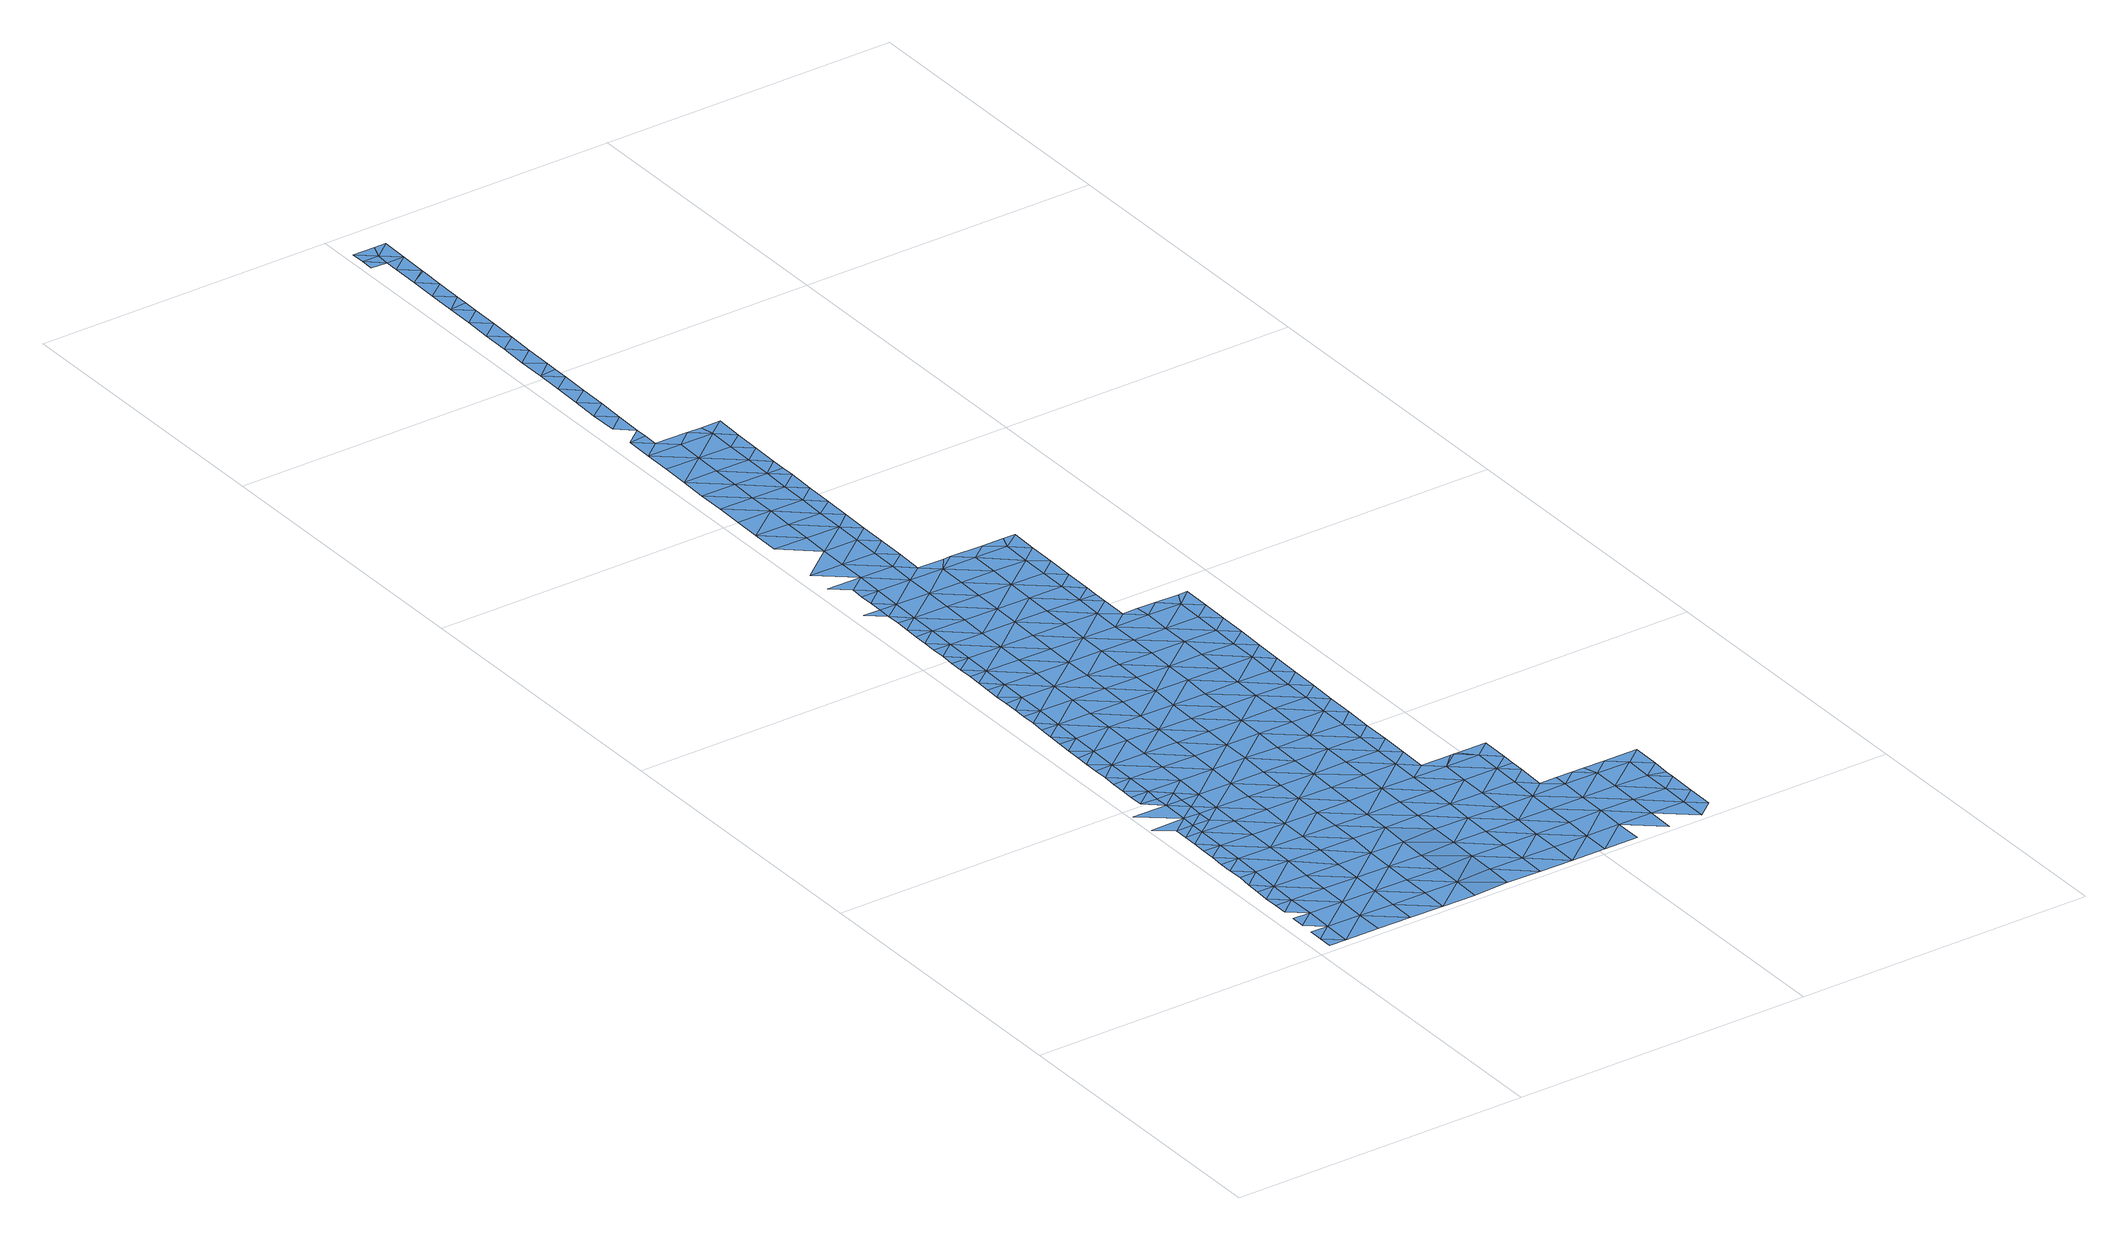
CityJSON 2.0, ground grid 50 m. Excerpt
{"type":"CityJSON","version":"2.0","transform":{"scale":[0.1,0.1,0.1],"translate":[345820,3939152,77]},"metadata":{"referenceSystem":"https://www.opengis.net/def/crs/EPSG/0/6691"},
"CityObjects":{
"waterbody1":{"type":"WaterBody","attributes":{"name":"7","class":"1140","function":"1","WaterBodyRiverFloodingRiskAttribute.description":"4","WaterBodyRiverFloodingRiskAttribute.rankOrg":"3","WaterBodyRiverFloodingRiskAttribute.adminType":"2","WaterBodyRiverFloodingRiskAttribute.scale":"L2"},"geometry":[{"type":"MultiSurface","lod":"1","boundaries":[[[0,1,2]],[[3,0,2]],[[4,0,3]],[[5,6,3]],[[7,6,5]],[[2,8,3]],[[9,10,11]],[[9,12,10]],[[12,5,10]],[[13,8,2]],[[3,14,5]],[[15,11,16]],[[11,10,16]],[[17,15,16]],[[18,19,20]],[[18,17,19]],[[17,16,19]],[[10,5,14]],[[3,8,14]],[[19,21,20]],[[21,22,23]],[[23,20,21]],[[24,8,13]],[[16,10,25]],[[25,10,14]],[[21,26,22]],[[16,27,19]],[[28,26,29]],[[28,22,26]],[[30,14,8]],[[19,27,21]],[[16,25,31]],[[32,29,33]],[[34,30,8]],[[29,26,33]],[[34,8,24]],[[35,25,14]],[[16,31,27]],[[36,32,37]],[[21,38,26]],[[37,32,33]],[[30,35,14]],[[25,35,31]],[[26,39,33]],[[21,27,38]],[[24,40,34]],[[37,33,41]],[[26,38,39]],[[42,43,44]],[[45,44,43]],[[27,31,46]],[[34,47,30]],[[48,45,43]],[[33,49,41]],[[46,31,35]],[[27,50,38]],[[40,47,34]],[[33,39,49]],[[51,48,52]],[[53,35,30]],[[48,43,52]],[[54,51,52]],[[42,55,43]],[[27,46,50]],[[56,57,58]],[[59,41,60]],[[58,54,56]],[[41,49,60]],[[61,59,60]],[[62,49,39]],[[63,46,35]],[[54,52,56]],[[30,47,64]],[[38,50,65]],[[39,38,62]],[[66,55,67]],[[68,43,55]],[[69,70,71]],[[67,61,66]],[[53,30,64]],[[69,57,56]],[[71,57,69]],[[62,38,65]],[[61,60,66]],[[72,60,49]],[[52,43,68]],[[40,73,47]],[[52,74,56]],[[69,75,70]],[[75,76,77]],[[68,55,66]],[[63,35,53]],[[50,46,63]],[[77,70,75]],[[47,73,64]],[[50,78,65]],[[72,49,62]],[[75,79,76]],[[60,80,66]],[[52,68,74]],[[56,81,69]],[[82,79,83]],[[40,84,73]],[[82,76,79]],[[85,81,56]],[[73,86,64]],[[50,63,78]],[[85,56,74]],[[65,87,62]],[[60,72,88]],[[66,89,68]],[[53,64,86]],[[69,90,75]],[[91,92,93]],[[91,83,92]],[[94,63,53]],[[80,89,66]],[[83,79,92]],[[60,88,80]],[[65,78,95]],[[62,96,72]],[[75,90,79]],[[97,73,84]],[[98,99,100]],[[96,88,72]],[[101,53,86]],[[98,93,99]],[[74,68,89]],[[65,95,87]],[[90,69,81]],[[93,92,99]],[[63,102,78]],[[94,53,101]],[[103,104,105]],[[94,102,63]],[[79,106,92]],[[96,62,87]],[[107,86,73]],[[105,100,103]],[[78,102,95]],[[85,74,108]],[[100,99,103]],[[109,81,85]],[[110,79,90]],[[74,89,108]],[[111,112,113]],[[92,114,99]],[[80,88,115]],[[113,104,111]],[[95,116,87]],[[73,97,117]],[[109,90,81]],[[115,88,96]],[[104,103,111]],[[102,116,95]],[[118,85,108]],[[79,110,106]],[[99,114,103]],[[101,86,107]],[[111,119,112]],[[120,94,101]],[[119,121,122]],[[73,117,107]],[[123,124,80]],[[122,112,119]],[[109,85,118]],[[87,125,96]],[[114,92,106]],[[90,126,110]],[[80,115,123]],[[89,80,124]],[[89,127,108]],[[128,117,97]],[[103,129,111]],[[119,130,121]],[[114,129,103]],[[130,131,132]],[[120,101,107]],[[132,121,130]],[[120,133,94]],[[108,127,118]],[[87,116,125]],[[96,134,115]],[[110,135,106]],[[136,107,117]],[[90,109,126]],[[102,94,133]],[[130,137,131]],[[138,116,102]],[[111,139,119]],[[127,89,124]],[[140,96,125]],[[141,131,137]],[[118,142,109]],[[143,141,137]],[[144,139,111]],[[139,130,119]],[[135,110,126]],[[106,145,114]],[[127,142,118]],[[144,111,129]],[[146,120,107]],[[137,147,143]],[[134,96,140]],[[123,115,134]],[[117,128,136]],[[148,143,147]],[[102,133,138]],[[149,126,109]],[[150,148,147]],[[130,151,137]],[[106,135,145]],[[145,152,114]],[[114,153,129]],[[146,107,136]],[[154,133,120]],[[155,156,157]],[[124,123,158]],[[157,150,155]],[[116,138,159]],[[125,116,160]],[[150,147,155]],[[123,134,158]],[[158,161,124]],[[129,153,144]],[[109,142,162]],[[151,130,139]],[[137,163,147]],[[164,165,166]],[[160,116,159]],[[128,167,136]],[[140,125,160]],[[155,168,156]],[[169,120,146]],[[170,168,164]],[[140,171,134]],[[172,145,135]],[[170,156,168]],[[153,114,152]],[[160,171,140]],[[109,162,149]],[[127,124,173]],[[127,174,142]],[[154,120,169]],[[135,126,172]],[[138,133,154]],[[163,137,151]],[[168,165,164]],[[173,124,161]],[[138,175,159]],[[147,176,155]],[[172,126,149]],[[142,174,162]],[[139,144,177]],[[134,178,158]],[[179,169,146]],[[180,181,182]],[[183,147,163]],[[144,153,177]],[[139,184,151]],[[178,161,158]],[[159,185,160]],[[136,167,186]],[[155,187,168]],[[146,136,179]],[[188,134,171]],[[182,165,180]],[[138,154,175]],[[152,145,189]],[[127,173,174]],[[189,145,172]],[[176,147,183]],[[179,136,186]],[[190,154,169]],[[168,187,165]],[[139,177,191]],[[151,192,163]],[[193,173,161]],[[149,162,194]],[[134,188,178]],[[159,175,185]],[[160,195,171]],[[184,139,191]],[[178,193,161]],[[187,155,176]],[[162,174,194]],[[163,192,183]],[[152,189,196]],[[197,198,199]],[[153,152,200]],[[190,169,179]],[[154,201,175]],[[202,160,185]],[[167,203,186]],[[190,201,154]],[[198,181,199]],[[200,204,153]],[[197,205,206]],[[207,189,172]],[[208,203,167]],[[152,196,200]],[[177,204,191]],[[149,194,209]],[[180,165,210]],[[172,149,211]],[[151,184,192]],[[212,205,197]],[[186,203,179]],[[177,153,204]],[[205,213,206]],[[188,171,195]],[[174,173,214]],[[212,197,199]],[[160,202,195]],[[165,187,210]],[[211,149,209]],[[214,173,193]],[[175,215,185]],[[176,183,216]],[[214,217,174]],[[174,218,194]],[[216,183,192]],[[179,219,190]],[[178,188,220]],[[221,180,210]],[[185,215,202]],[[216,222,176]],[[217,218,174]],[[176,223,187]],[[218,209,194]],[[220,188,195]],[[213,224,225]],[[207,172,211]],[[181,180,226]],[[175,201,227]],[[196,189,207]],[[205,224,213]],[[184,191,228]],[[187,229,210]],[[196,230,200]],[[228,191,204]],[[202,231,195]],[[228,232,184]],[[193,178,233]],[[180,221,226]],[[184,234,192]],[[175,227,215]],[[179,203,219]],[[219,235,190]],[[233,178,220]],[[190,236,201]],[[225,237,238]],[[199,181,239]],[[240,221,210]],[[229,240,210]],[[224,237,225]],[[233,241,193]],[[242,220,195]],[[223,176,222]],[[200,243,204]],[[187,223,229]],[[218,244,209]],[[196,207,230]],[[212,199,239]],[[202,245,231]],[[181,226,239]],[[245,202,215]],[[208,246,203]],[[212,247,205]],[[211,209,244]],[[248,207,211]],[[195,231,242]],[[214,249,217]],[[240,250,221]],[[214,193,249]],[[251,246,208]],[[236,190,235]],[[227,201,236]],[[184,232,234]],[[216,252,222]],[[220,253,233]],[[200,230,243]],[[254,224,205]],[[204,255,228]],[[226,221,250]],[[249,193,241]],[[216,192,252]],[[253,220,242]],[[256,257,258]],[[203,259,219]],[[212,239,247]],[[238,237,260]],[[258,238,256]],[[249,261,217]],[[246,259,203]],[[262,241,233]],[[263,204,243]],[[226,264,239]],[[211,244,248]],[[248,265,207]],[[266,231,245]],[[192,234,252]],[[229,223,267]],[[222,268,223]],[[219,259,235]],[[252,268,222]],[[262,233,253]],[[218,217,261]],[[226,250,264]],[[227,236,269]],[[238,260,256]],[[215,227,270]],[[271,257,272]],[[205,247,254]],[[255,204,263]],[[232,228,255]],[[273,247,239]],[[274,272,257]],[[264,273,239]],[[230,275,243]],[[261,276,218]],[[232,277,234]],[[278,266,245]],[[262,279,241]],[[270,227,269]],[[230,207,275]],[[245,215,270]],[[237,224,280]],[[235,281,236]],[[255,277,232]],[[282,283,271]],[[267,223,284]],[[282,271,272]],[[244,218,276]],[[259,281,235]],[[285,278,245]],[[237,286,260]],[[275,207,265]],[[249,241,279]],[[274,257,256]],[[224,254,280]],[[243,287,263]],[[247,288,254]],[[279,289,249]],[[290,291,292]],[[283,290,292]],[[269,236,293]],[[284,223,294]],[[285,245,270]],[[223,268,294]],[[281,295,236]],[[247,273,288]],[[296,265,248]],[[263,297,255]],[[261,249,289]],[[237,280,286]],[[252,234,298]],[[299,280,254]],[[287,243,275]],[[285,300,278]],[[301,259,246]],[[288,299,254]],[[269,302,270]],[[244,276,303]],[[248,244,296]],[[304,276,261]],[[305,306,291]],[[287,307,263]],[[290,305,291]],[[234,277,298]],[[256,260,308]],[[309,277,255]],[[310,272,274]],[[293,236,295]],[[269,293,302]],[[296,244,303]],[[304,261,289]],[[308,260,286]],[[263,307,297]],[[302,311,270]],[[312,285,270]],[[309,255,297]],[[313,286,280]],[[299,313,280]],[[311,312,270]],[[296,314,265]],[[315,303,276]],[[301,246,316]],[[268,317,294]],[[304,315,276]],[[252,298,318]],[[268,252,317]],[[301,319,259]],[[275,265,314]],[[284,294,320]],[[321,256,308]],[[322,323,277]],[[324,306,305]],[[293,295,325]],[[322,277,309]],[[326,310,274]],[[307,327,297]],[[328,306,324]],[[317,252,318]],[[274,256,326]],[[300,285,329]],[[281,259,319]],[[298,277,323]],[[330,331,286]],[[286,331,308]],[[315,332,303]],[[330,286,313]],[[329,285,312]],[[324,333,328]],[[326,256,321]],[[317,334,294]],[[319,335,281]],[[328,333,336]],[[281,337,295]],[[338,325,295]],[[287,275,339]],[[296,303,332]],[[340,307,287]],[[294,334,320]],[[341,321,308]],[[331,341,308]],[[318,298,342]],[[275,314,339]],[[343,327,307]],[[344,314,296]],[[298,323,342]],[[332,344,296]],[[326,345,310]],[[346,317,318]],[[347,336,333]],[[348,287,339]],[[349,336,350]],[[351,319,301]],[[346,318,342]],[[352,326,321]],[[337,281,335]],[[350,336,347]],[[344,353,314]],[[338,295,337]],[[350,354,349]],[[352,321,341]],[[346,355,317]],[[340,287,348]],[[307,340,343]],[[317,355,334]],[[339,314,353]],[[320,334,356]],[[357,349,354]],[[337,358,338]],[[352,359,326]],[[360,348,339]],[[353,360,339]],[[361,362,357]],[[301,363,351]],[[345,326,359]],[[354,361,357]],[[364,356,334]],[[355,364,334]],[[335,319,365]],[[366,340,348]],[[367,368,362]],[[319,351,365]],[[369,351,363]],[[343,340,370]],[[366,348,360]],[[371,372,335]],[[358,337,373]],[[362,361,367]],[[371,335,365]],[[372,373,337]],[[374,375,368]],[[337,335,372]],[[376,365,351]],[[376,351,369]],[[370,340,377]],[[340,366,377]],[[368,367,374]],[[378,371,365]],[[379,375,374]],[[378,365,376]],[[380,375,381]],[[375,379,381]],[[382,383,380]],[[384,371,378]],[[385,373,372]],[[372,371,386]],[[380,381,382]],[[386,371,384]],[[387,383,388]],[[383,382,389]],[[372,386,385]],[[390,391,387]],[[383,389,388]],[[387,388,390]]]}]},
"waterbody2":{"type":"WaterBody","attributes":{"name":"7","class":"1140","function":"1","WaterBodyRiverFloodingRiskAttribute.description":"4","WaterBodyRiverFloodingRiskAttribute.rankOrg":"2","WaterBodyRiverFloodingRiskAttribute.adminType":"2","WaterBodyRiverFloodingRiskAttribute.scale":"L2"},"geometry":[{"type":"MultiSurface","lod":"1","boundaries":[[[392,36,393]],[[393,36,37]],[[394,395,393]],[[37,59,393]],[[42,44,394]],[[59,61,393]],[[37,41,59]],[[394,393,61]],[[55,42,394]],[[67,55,394]],[[394,61,67]],[[396,150,157]]]}]},
"waterbody3":{"type":"WaterBody","attributes":{"name":"7","class":"1140","function":"1","WaterBodyRiverFloodingRiskAttribute.description":"4","WaterBodyRiverFloodingRiskAttribute.rankOrg":"4","WaterBodyRiverFloodingRiskAttribute.adminType":"2","WaterBodyRiverFloodingRiskAttribute.scale":"L2"},"geometry":[{"type":"MultiSurface","lod":"1","boundaries":[[[391,397,398]],[[399,397,400]],[[401,402,400]],[[401,400,390]],[[391,390,400]],[[391,400,397]],[[400,402,399]]]}]}
},
"vertices":[
[26,39,3],[26,16,3],[54,16,3],[55,62,3],[26,63,3],[56,108,3],[27,86,3],[27,109,3],[111,61,3],[28,155,3],[56,155,3],[28,178,3],[28,132,3],[111,15,3],[112,107,3],[29,201,3],[57,201,3],[29,224,4],[30,247,5],[58,247,5],[30,271,5],[59,293,5],[31,317,5],[30,294,5],[167,14,3],[113,154,3],[60,339,5],[115,246,5],[31,340,5],[32,363,5],[169,106,3],[114,200,3],[32,386,5],[60,386,5],[168,60,3],[170,153,3],[32,409,5],[61,409,5],[115,292,5],[116,338,5],[224,13,3],[89,408,5],[62,501,5],[63,524,6],[34,502,5],[34,525,5],[170,199,3],[225,59,3],[35,548,5],[117,385,5],[171,245,5],[35,571,5],[64,570,6],[226,152,3],[36,594,5],[91,501,5],[64,617,6],[36,640,5],[36,617,5],[89,431,5],[118,431,5],[90,454,5],[173,337,5],[227,198,3],[225,105,3],[172,291,5],[119,477,5],[90,478,5],[119,523,6],[65,663,6],[37,687,5],[37,663,5],[174,384,5],[281,58,3],[120,570,6],[66,709,6],[38,733,6],[38,710,5],[228,244,5],[67,755,7],[175,476,5],[122,662,6],[38,756,7],[39,779,7],[280,12,3],[121,616,6],[282,104,3],[229,336,5],[174,430,5],[176,522,6],[123,708,6],[39,802,7],[68,802,7],[40,825,7],[284,197,3],[229,290,5],[230,383,5],[337,11,6],[40,848,7],[68,848,7],[40,871,7],[283,151,3],[284,243,5],[69,894,7],[41,918,7],[41,895,7],[124,801,7],[339,103,6],[177,569,6],[178,661,6],[123,754,7],[70,940,7],[42,964,7],[42,941,7],[125,847,7],[231,429,5],[285,289,5],[338,57,6],[178,615,6],[71,986,7],[340,150,6],[43,1010,7],[42,987,7],[232,475,5],[233,521,6],[286,335,5],[179,707,6],[233,568,6],[394,10,6],[126,893,7],[72,1033,7],[44,1056,7],[43,1033,7],[340,196,6],[288,428,5],[180,753,7],[395,56,6],[72,1079,7],[341,242,7],[127,985,7],[287,382,5],[44,1079,7],[234,614,6],[44,1102,7],[127,939,7],[181,800,7],[395,102,6],[73,1125,7],[45,1126,7],[236,706,6],[45,1149,7],[128,1032,7],[182,846,7],[182,892,7],[397,195,6],[74,1171,7],[46,1195,7],[46,1172,7],[288,474,5],[342,288,7],[343,335,7],[289,520,6],[235,660,6],[129,1078,7],[47,1241,7],[76,1264,7],[19,1265,7],[450,9,6],[75,1218,7],[396,149,6],[46,1218,7],[344,381,7],[237,752,7],[290,567,6],[291,613,6],[398,241,7],[131,1170,7],[183,938,7],[345,473,7],[452,101,6],[76,1310,7],[77,1356,7],[20,1311,7],[130,1124,7],[185,1031,7],[399,287,7],[451,55,6],[131,1217,7],[344,427,7],[237,799,7],[453,148,6],[184,985,7],[186,1077,7],[346,519,7],[292,659,6],[400,380,7],[238,845,7],[22,1450,7],[21,1403,7],[78,1402,7],[239,891,7],[454,194,6],[399,334,7],[508,54,6],[240,937,7],[80,1495,7],[23,1496,7],[294,798,7],[507,8,6],[292,705,6],[132,1263,7],[293,751,7],[79,1449,7],[24,1542,7],[347,566,7],[455,286,7],[186,1123,7],[348,612,7],[348,658,7],[509,100,6],[401,426,7],[133,1309,7],[187,1169,7],[188,1216,7],[80,1541,7],[24,1588,7],[134,1355,7],[454,240,7],[241,984,7],[160,1239,7],[295,844,7],[428,356,7],[241,1030,7],[402,472,7],[242,1076,7],[509,147,6],[510,193,6],[81,1587,7],[25,1634,7],[135,1401,7],[161,1285,7],[403,518,7],[429,402,7],[296,890,7],[349,704,7],[456,333,7],[564,53,7],[135,1448,7],[350,750,8],[403,565,7],[162,1332,7],[564,7,7],[243,1122,7],[430,449,7],[136,1494,7],[297,983,7],[83,1680,7],[27,1727,7],[26,1681,7],[565,100,7],[82,1634,7],[404,611,7],[430,495,7],[296,936,7],[162,1378,7],[351,797,8],[479,355,7],[204,1238,7],[244,1168,7],[511,239,7],[512,285,7],[28,1773,7],[56,1750,7],[163,1424,7],[84,1726,7],[352,843,8],[405,657,7],[298,1029,7],[485,355,7],[431,541,7],[137,1540,7],[566,146,7],[56,1776,7],[56,1796,7],[217,1238,7],[513,332,7],[138,1586,7],[352,889,8],[164,1470,7],[432,587,7],[57,1842,7],[29,1866,7],[29,1819,7],[539,216,6],[245,1215,7],[567,192,7],[407,750,8],[325,959,8],[299,1075,7],[165,1517,7],[491,355,7],[621,52,7],[540,262,7],[406,703,7],[433,633,7],[58,1888,7],[30,1912,7],[353,935,8],[139,1633,7],[326,1005,7],[112,1749,7],[540,285,7],[541,308,7],[166,1563,7],[407,796,8],[434,680,7],[620,6,7],[300,1167,7],[300,1121,7],[622,99,7],[273,1237,7],[139,1679,7],[326,1028,7],[327,1051,7],[59,1934,7],[568,215,7],[140,1725,7],[351,959,8],[31,1958,7],[541,354,7],[166,1586,7],[166,1609,7],[434,726,8],[60,1981,7],[301,1214,7],[623,145,7],[32,2004,7],[623,191,7],[596,215,7],[408,842,8],[410,934,8],[167,1655,7],[328,1098,7],[382,958,8],[435,772,8],[136,1748,7],[328,1144,7],[60,2007,7],[409,888,8],[32,2050,7],[60,2027,7],[678,51,7],[168,1701,7],[436,818,8],[61,2073,7],[329,1190,7],[310,1237,7],[33,2097,7],[616,214,7],[169,1748,7],[437,865,8],[62,2119,7],[34,2143,7],[677,5,7],[330,1236,7],[679,98,7],[438,911,8],[63,2166,7],[35,2189,7],[706,28,7],[422,957,8],[679,144,7],[680,190,7],[652,214,7],[64,2212,7],[36,2235,7],[706,74,7],[438,957,8],[707,120,7],[64,2237,7],[36,2282,7],[64,2258,7],[65,2304,7],[37,2328,7],[707,136,7],[709,213,7],[708,166,7],[38,2374,7],[66,2350,7],[66,2346,7],[67,2397,7],[38,2397,7],
[5,433,4],[61,432,5],[62,478,5],[5,479,4],[17,1172,7],
[11,2421,7],[10,2398,7],[11,2444,7],[39,2420,7],[68,2443,7],[48,2443,7]
]}
